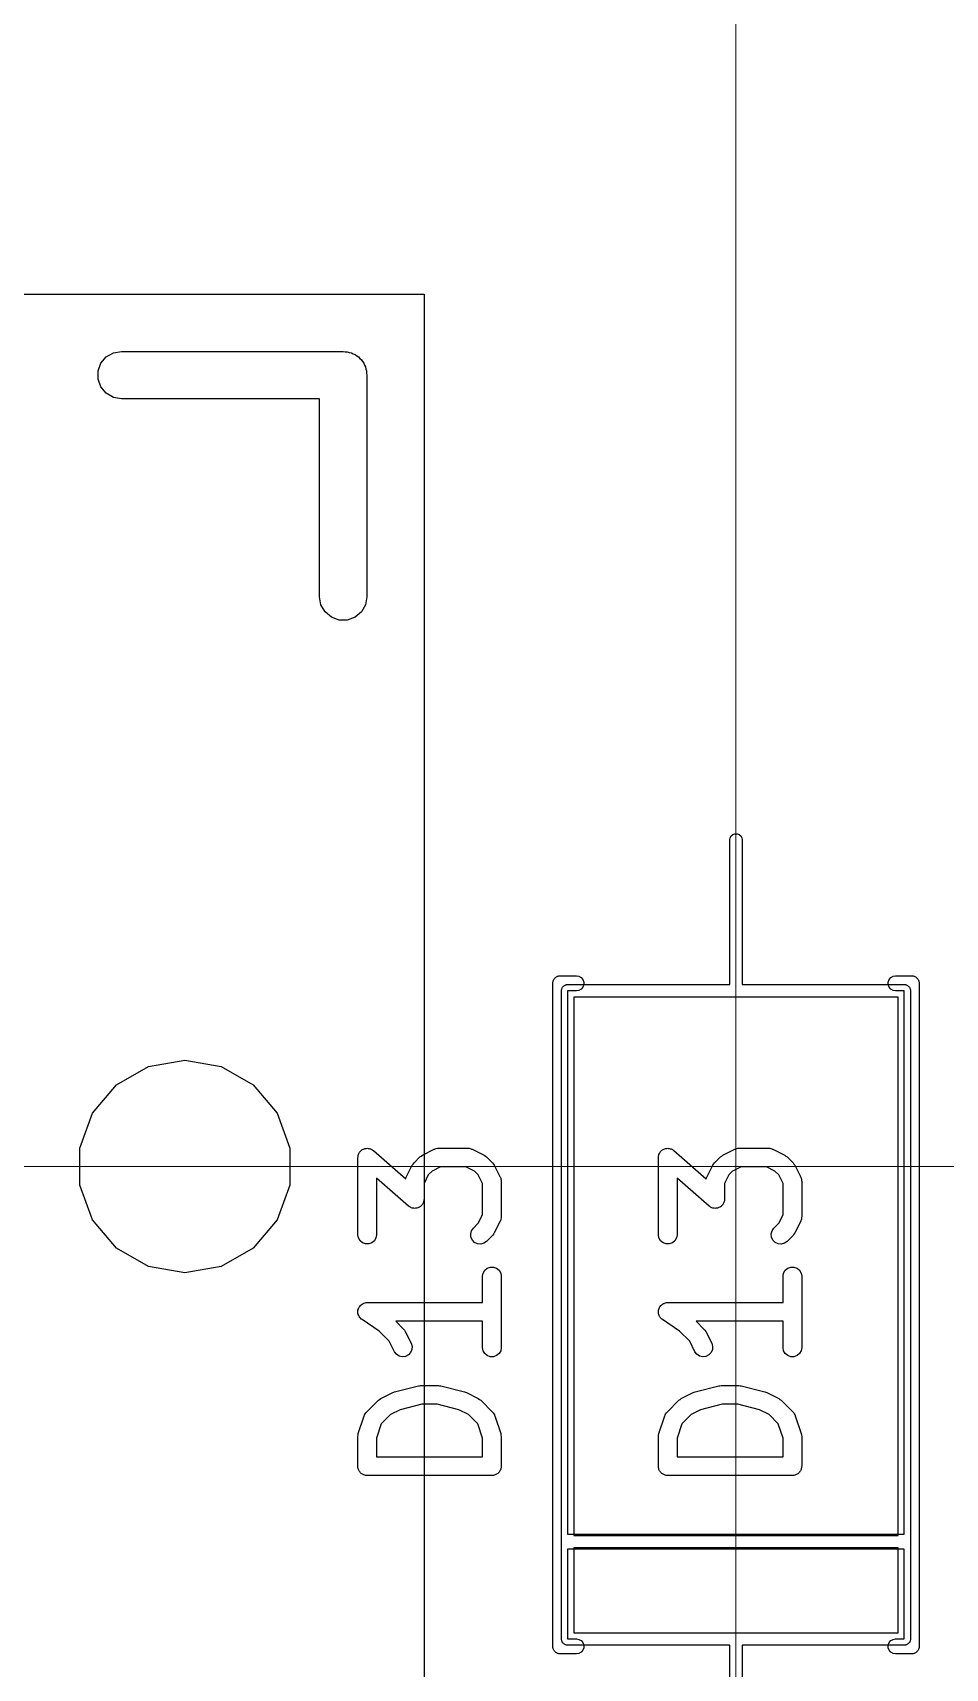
# Model space of a CAD drawing. Header units: millimetres. Extents: x 24 to 200, y 24 to 188.
# Drawn here: x 104.88 to 112.2, y 113.6 to 126.72 of the extents above; entities that cross this region are included whole.
import ezdxf

# ---------------------------------------------------------------- set-up
doc = ezdxf.new("R2010")
doc.units = ezdxf.units.MM
doc.layers.add('3_SwitchPlate', color=6, linetype='Continuous')
doc.layers.add('7_PCBサンプル', color=7, linetype='Continuous')
doc.layers.add('補助線', color=4, linetype='Continuous', lineweight=5, transparency=0.5)

# ---------------------------------------------------------------- blocks, each defined once
blk = doc.blocks.new('hhskb2-F.SilkS')
at = {"layer": '7_PCBサンプル'}
for p, q in [((92.5068, -62.471), (92.572, -62.4595)), ((92.572, -62.4595), (94.35, -62.4595)), ((94.35, -62.4595), (94.3664, -62.4624)), ((94.3664, -62.4624), (94.3831, -62.4624)), ((94.3831, -62.4624), (94.3987, -62.4681)), ((92.3844, -62.6169), (92.407, -62.5547)), ((92.407, -62.5547), (92.4495, -62.5041)), ((92.4495, -62.5041), (92.5068, -62.471)), ((94.3987, -62.4681), (94.4152, -62.471)), ((94.4152, -62.471), (94.4296, -62.4793)), ((94.4296, -62.4793), (94.4453, -62.485)), ((94.4453, -62.485), (94.458, -62.4957)), ((94.458, -62.4957), (94.4725, -62.5041)), ((94.4725, -62.5041), (94.4832, -62.5168)), ((94.4832, -62.5168), (94.4959, -62.5275)), ((94.4959, -62.5275), (94.5043, -62.542)), ((94.5043, -62.542), (94.515, -62.5547)), ((94.515, -62.5547), (94.5207, -62.5704)), ((94.5207, -62.5704), (94.529, -62.5848)), ((94.529, -62.5848), (94.5319, -62.6013)), ((92.3844, -62.6831), (92.3844, -62.6169)), ((92.407, -62.7452), (92.3844, -62.6831)), ((94.5319, -62.6013), (94.5376, -62.6169)), ((94.5376, -62.6169), (94.5376, -62.6336)), ((94.5376, -62.6336), (94.5405, -62.65)), ((94.5405, -62.65), (94.5405, -64.428)), ((92.4495, -62.7959), (92.407, -62.7452)), ((92.5068, -62.829), (92.4495, -62.7959)), ((92.572, -62.8405), (92.5068, -62.829)), ((94.1595, -62.8405), (92.572, -62.8405)), ((94.1595, -64.428), (94.1595, -62.8405)), ((94.171, -64.4932), (94.1595, -64.428)), ((94.5405, -64.428), (94.529, -64.4932)), ((94.2041, -64.5505), (94.171, -64.4932)), ((94.2548, -64.593), (94.2041, -64.5505)), ((94.4959, -64.5505), (94.4453, -64.593)), ((94.529, -64.4932), (94.4959, -64.5505)), ((94.3169, -64.6156), (94.2548, -64.593)), ((94.3831, -64.6156), (94.3169, -64.6156)), ((94.4453, -64.593), (94.3831, -64.6156)), ((96.03, -67.53), (96.0309, -67.5248)), ((96.03, -72.85), (96.03, -67.53)), ((96.0309, -67.5196), (96.0327, -67.5147)), ((96.0309, -67.5248), (96.0309, -67.5196)), ((96.0327, -67.5147), (96.0336, -67.5095)), ((96.0336, -67.5095), (96.0362, -67.5049)), ((96.0362, -67.5049), (96.038, -67.5)), ((96.038, -67.5), (96.0414, -67.496)), ((96.0414, -67.496), (96.044, -67.4914)), ((96.044, -67.4914), (96.0481, -67.4881)), ((96.0481, -67.4881), (96.0514, -67.484)), ((96.0514, -67.484), (96.056, -67.4814)), ((96.056, -67.4814), (96.06, -67.478)), ((96.06, -67.478), (96.0649, -67.4762)), ((96.0649, -67.4762), (96.0695, -67.4736)), ((96.0695, -67.4736), (96.0747, -67.4727)), ((96.0747, -67.4727), (96.0796, -67.4709)), ((96.0796, -67.4709), (96.0848, -67.4709)), ((96.0848, -67.4709), (96.09, -67.47)), ((96.09, -67.47), (96.22, -67.47)), ((96.22, -67.47), (96.2405, -67.4736)), ((96.2405, -67.4736), (96.2586, -67.484)), ((96.2586, -67.576), (96.2405, -67.5864)), ((96.2586, -67.484), (96.272, -67.5)), ((96.272, -67.56), (96.2586, -67.576)), ((96.272, -67.5), (96.2791, -67.5196)), ((96.2791, -67.5404), (96.272, -67.56)), ((96.2791, -67.5196), (96.2791, -67.5404)), ((98.7209, -67.5196), (98.728, -67.5)), ((98.7209, -67.5404), (98.7209, -67.5196)), ((98.728, -67.56), (98.7209, -67.5404)), ((98.728, -67.5), (98.7414, -67.484)), ((98.7414, -67.576), (98.728, -67.56)), ((98.7414, -67.484), (98.7595, -67.4736)), ((98.7595, -67.5864), (98.7414, -67.576)), ((98.7595, -67.4736), (98.78, -67.47)), ((98.78, -67.47), (98.91, -67.47)), ((98.91, -67.47), (98.9152, -67.4709)), ((98.9152, -67.4709), (98.9204, -67.4709)), ((98.9204, -67.4709), (98.9253, -67.4727)), ((98.9253, -67.4727), (98.9305, -67.4736)), ((98.9305, -67.4736), (98.9351, -67.4762)), ((98.9351, -67.4762), (98.94, -67.478)), ((98.94, -67.478), (98.944, -67.4814)), ((98.944, -67.4814), (98.9486, -67.484)), ((98.9486, -67.484), (98.9519, -67.4881)), ((98.9519, -67.4881), (98.956, -67.4914)), ((98.956, -67.4914), (98.9586, -67.496)), ((98.9586, -67.496), (98.962, -67.5)), ((98.962, -67.5), (98.9638, -67.5049)), ((98.9638, -67.5049), (98.9664, -67.5095)), ((98.9664, -67.5095), (98.9673, -67.5147)), ((98.9673, -67.5147), (98.9691, -67.5196)), ((98.9691, -67.5196), (98.9691, -67.5248)), ((98.9691, -67.5248), (98.97, -67.53)), ((98.97, -67.53), (98.97, -72.85)), ((96.22, -67.59), (96.15, -67.59)), ((96.15, -67.59), (96.15, -71.95)), ((96.2405, -67.5864), (96.22, -67.59)), ((98.78, -67.59), (98.7595, -67.5864)), ((98.85, -67.59), (98.78, -67.59)), ((98.85, -71.95), (98.85, -67.59)), ((92.531, -68.3457), (92.7879, -68.1974)), ((92.7879, -68.1974), (93.08, -68.1458)), ((93.08, -68.1458), (93.3721, -68.1974)), ((93.3721, -68.1974), (93.629, -68.3457)), ((92.3403, -68.5729), (92.531, -68.3457)), ((93.629, -68.3457), (93.8197, -68.5729)), ((92.2388, -68.8517), (92.3403, -68.5729)), ((93.8197, -68.5729), (93.9212, -68.8517)), ((92.2388, -69.1483), (92.2388, -68.8517)), ((93.9212, -68.8517), (93.9212, -69.1483)), ((94.4756, -68.8961), (94.4782, -68.8893)), ((94.4782, -68.8893), (94.482, -68.8849)), ((94.482, -68.8849), (94.4849, -68.8799)), ((94.4849, -68.8799), (94.4905, -68.8752)), ((94.4905, -68.8752), (94.4954, -68.8697)), ((94.4954, -68.8697), (94.5004, -68.8669)), ((94.5004, -68.8669), (94.5049, -68.8631)), ((94.5049, -68.8631), (94.5118, -68.8606)), ((94.5118, -68.8606), (94.5182, -68.8571)), ((94.5182, -68.8571), (94.5239, -68.8562)), ((94.5239, -68.8562), (94.5294, -68.8542)), ((94.5294, -68.8542), (94.5367, -68.8542)), ((94.5367, -68.8542), (94.5439, -68.8531)), ((94.5439, -68.8531), (94.5496, -68.8542)), ((94.5496, -68.8542), (94.5554, -68.8542)), ((94.5554, -68.8542), (94.5623, -68.8567)), ((94.5623, -68.8567), (94.5695, -68.8582)), ((94.5695, -68.8582), (94.5744, -68.8612)), ((94.5744, -68.8612), (94.5799, -68.8631)), ((94.5799, -68.8631), (94.5855, -68.8679)), ((94.5855, -68.8679), (94.5918, -68.8717)), ((94.5918, -68.8717), (94.8518, -69.0991)), ((94.985, -68.9086), (95.0803, -68.861)), ((95.0803, -68.861), (95.0844, -68.8598)), ((95.0844, -68.8598), (95.0882, -68.8576)), ((95.0882, -68.8576), (95.0968, -68.8561)), ((95.0968, -68.8561), (95.1052, -68.8536)), ((95.1052, -68.8536), (95.1096, -68.8538)), ((95.1096, -68.8538), (95.1138, -68.8531)), ((95.1138, -68.8531), (95.3519, -68.8531)), ((95.3519, -68.8531), (95.3562, -68.8538)), ((95.3562, -68.8538), (95.3605, -68.8536)), ((95.3605, -68.8536), (95.3689, -68.8561)), ((95.3689, -68.8561), (95.3776, -68.8576)), ((95.3776, -68.8576), (95.3813, -68.8598)), ((95.3813, -68.8598), (95.3854, -68.861)), ((95.3854, -68.861), (95.4807, -68.9086)), ((94.4674, -68.9281), (94.4687, -68.9209)), ((94.4674, -69.5471), (94.4674, -68.9281)), ((94.4687, -68.9209), (94.4688, -68.9135)), ((94.4688, -68.9135), (94.4709, -68.9081)), ((94.4709, -68.9081), (94.4719, -68.9024)), ((94.4719, -68.9024), (94.4756, -68.8961)), ((94.8563, -69.085), (94.9039, -68.9898)), ((94.9039, -68.9898), (94.911, -68.9801)), ((94.911, -68.9801), (94.9179, -68.9703)), ((94.9179, -68.9703), (94.9655, -68.9227)), ((94.9655, -68.9227), (94.9754, -68.9158)), ((94.9754, -68.9158), (94.985, -68.9086)), ((95.1315, -69.0031), (95.063, -69.0374)), ((95.3342, -69.0031), (95.1315, -69.0031)), ((95.4027, -69.0374), (95.3342, -69.0031)), ((95.4807, -68.9086), (95.4903, -68.9158)), ((95.4903, -68.9158), (95.5002, -68.9227)), ((95.5002, -68.9227), (95.5478, -68.9703)), ((95.5478, -68.9703), (95.5547, -68.9801)), ((95.5547, -68.9801), (95.5618, -68.9898)), ((95.5618, -68.9898), (95.6095, -69.085)), ((92.3403, -69.4271), (92.2388, -69.1483)), ((93.9212, -69.1483), (93.8197, -69.4271)), ((94.8739, -69.3179), (94.6174, -69.0934)), ((94.6174, -69.0934), (94.6174, -69.5471)), ((94.8518, -69.0991), (94.8529, -69.0929)), ((94.8529, -69.0929), (94.855, -69.0892)), ((94.855, -69.0892), (94.8563, -69.085)), ((95.0326, -69.0678), (94.9983, -69.1363)), ((94.9983, -69.1363), (94.9983, -69.2614)), ((95.063, -69.0374), (95.0326, -69.0678)), ((95.4331, -69.0678), (95.4027, -69.0374)), ((95.4674, -69.1363), (95.4331, -69.0678)), ((95.4674, -69.3866), (95.4674, -69.1363)), ((95.6095, -69.085), (95.6107, -69.0892)), ((95.6107, -69.0892), (95.6129, -69.0929)), ((95.6129, -69.0929), (95.6144, -69.1016)), ((95.6144, -69.1016), (95.6169, -69.11)), ((95.6169, -69.11), (95.6166, -69.1143)), ((95.6166, -69.1143), (95.6174, -69.1186)), ((95.6174, -69.1186), (95.6174, -69.4043)), ((94.9938, -69.2871), (94.9901, -69.2934)), ((94.9948, -69.2814), (94.9938, -69.2871)), ((94.9969, -69.276), (94.9948, -69.2814)), ((94.9971, -69.2686), (94.9969, -69.276)), ((94.9983, -69.2614), (94.9971, -69.2686)), ((94.8802, -69.3217), (94.8739, -69.3179)), ((94.8858, -69.3264), (94.8802, -69.3217)), ((94.8913, -69.3284), (94.8858, -69.3264)), ((94.8962, -69.3314), (94.8913, -69.3284)), ((94.9034, -69.3328), (94.8962, -69.3314)), ((94.9103, -69.3353), (94.9034, -69.3328)), ((94.9161, -69.3353), (94.9103, -69.3353)), ((94.9218, -69.3364), (94.9161, -69.3353)), ((94.929, -69.3353), (94.9218, -69.3364)), ((94.9364, -69.3353), (94.929, -69.3353)), ((94.9418, -69.3333), (94.9364, -69.3353)), ((94.9475, -69.3324), (94.9418, -69.3333)), ((94.9539, -69.3289), (94.9475, -69.3324)), ((94.9608, -69.3264), (94.9539, -69.3289)), ((94.9653, -69.3227), (94.9608, -69.3264)), ((94.9703, -69.3199), (94.9653, -69.3227)), ((94.9752, -69.3143), (94.9703, -69.3199)), ((94.9808, -69.3096), (94.9752, -69.3143)), ((94.9837, -69.3046), (94.9808, -69.3096)), ((94.9875, -69.3003), (94.9837, -69.3046)), ((94.9901, -69.2934), (94.9875, -69.3003)), ((95.4331, -69.4551), (95.4674, -69.3866)), ((95.6169, -69.4129), (95.6144, -69.4213)), ((95.6174, -69.4043), (95.6166, -69.4085)), ((95.6166, -69.4085), (95.6169, -69.4129)), ((92.531, -69.6543), (92.3403, -69.4271)), ((93.8197, -69.4271), (93.629, -69.6543)), ((94.4719, -69.5728), (94.4674, -69.5471)), ((94.6174, -69.5471), (94.6129, -69.5728)), ((95.3724, -69.5406), (95.3792, -69.5154)), ((95.3747, -69.5666), (95.3724, -69.5406)), ((95.3792, -69.5154), (95.3941, -69.4941)), ((95.3941, -69.4941), (95.4331, -69.4551)), ((95.5547, -69.5427), (95.5478, -69.5526)), ((95.5618, -69.5331), (95.5547, -69.5427)), ((95.6095, -69.4378), (95.5618, -69.5331)), ((95.6107, -69.4337), (95.6095, -69.4378)), ((95.6129, -69.4299), (95.6107, -69.4337)), ((95.6144, -69.4213), (95.6129, -69.4299)), ((92.7879, -69.8026), (92.531, -69.6543)), ((93.629, -69.6543), (93.3721, -69.8026)), ((94.4849, -69.5954), (94.4719, -69.5728)), ((94.5049, -69.6121), (94.4849, -69.5954)), ((94.5294, -69.621), (94.5049, -69.6121)), ((94.5554, -69.621), (94.5294, -69.621)), ((94.5799, -69.6121), (94.5554, -69.621)), ((94.5998, -69.5954), (94.5799, -69.6121)), ((94.6129, -69.5728), (94.5998, -69.5954)), ((95.3857, -69.5902), (95.3747, -69.5666)), ((95.4041, -69.6086), (95.3857, -69.5902)), ((95.4277, -69.6196), (95.4041, -69.6086)), ((95.4537, -69.6219), (95.4277, -69.6196)), ((95.4788, -69.6151), (95.4537, -69.6219)), ((95.5002, -69.6002), (95.4788, -69.6151)), ((95.5478, -69.5526), (95.5002, -69.6002)), ((93.08, -69.8541), (92.7879, -69.8026)), ((93.3721, -69.8026), (93.08, -69.8541)), ((95.5049, -69.8155), (95.5294, -69.8066)), ((95.5294, -69.8066), (95.5554, -69.8066)), ((95.5554, -69.8066), (95.5799, -69.8155)), ((95.4674, -69.8805), (95.4719, -69.8548)), ((95.4674, -70.0912), (95.4674, -69.8805)), ((95.4719, -69.8548), (95.4849, -69.8323)), ((95.4849, -69.8323), (95.5049, -69.8155)), ((95.5799, -69.8155), (95.5998, -69.8323)), ((95.5998, -69.8323), (95.6129, -69.8548)), ((95.6129, -69.8548), (95.6174, -69.8805)), ((95.6174, -69.8805), (95.6174, -70.4519)), ((94.4675, -70.1614), (94.4685, -70.1573)), ((94.4685, -70.1703), (94.4675, -70.1614)), ((94.4685, -70.1532), (94.4716, -70.1448)), ((94.4685, -70.1573), (94.4685, -70.1532)), ((94.4685, -70.1792), (94.4685, -70.1703)), ((94.4699, -70.1831), (94.4685, -70.1792)), ((94.4704, -70.1873), (94.4699, -70.1831)), ((94.4744, -70.1953), (94.4704, -70.1873)), ((94.4716, -70.1448), (94.4737, -70.1361)), ((94.4737, -70.1361), (94.476, -70.1326)), ((94.4774, -70.2037), (94.4744, -70.1953)), ((94.476, -70.1326), (94.4774, -70.1287)), ((94.4774, -70.1287), (94.4832, -70.1218)), ((94.4801, -70.2069), (94.4774, -70.2037)), ((94.4832, -70.1218), (94.4881, -70.1144)), ((94.4881, -70.1144), (94.4915, -70.1119)), ((94.4915, -70.1119), (94.4942, -70.1087)), ((94.4942, -70.1087), (94.5019, -70.1043)), ((94.5019, -70.1043), (94.5091, -70.099)), ((94.5091, -70.099), (94.5131, -70.0978)), ((94.5131, -70.0978), (94.5167, -70.0957)), ((94.5167, -70.0957), (94.5255, -70.0942)), ((94.5255, -70.0942), (94.5341, -70.0916)), ((94.5341, -70.0916), (94.5383, -70.0919)), ((94.5383, -70.0919), (94.5424, -70.0912)), ((94.5424, -70.0912), (95.4674, -70.0912)), ((94.4819, -70.2106), (94.4801, -70.2069)), ((94.4884, -70.2168), (94.4819, -70.2106)), ((94.4942, -70.2236), (94.4884, -70.2168)), ((94.4978, -70.2257), (94.4942, -70.2236)), ((94.5008, -70.2286), (94.4978, -70.2257)), ((94.6375, -70.3197), (94.5008, -70.2286)), ((94.7188, -70.4011), (94.6375, -70.3197)), ((95.4674, -70.2412), (94.7711, -70.2412)), ((94.7711, -70.2412), (94.8335, -70.3036)), ((94.8335, -70.3036), (94.8404, -70.3135)), ((94.8404, -70.3135), (94.8476, -70.3231)), ((94.8476, -70.3231), (94.8952, -70.4184)), ((95.4674, -70.4519), (95.4674, -70.2412)), ((94.761, -70.4854), (94.7188, -70.4011)), ((94.8952, -70.4184), (94.9026, -70.4433)), ((94.9026, -70.4433), (94.901, -70.4693)), ((95.4719, -70.4776), (95.4674, -70.4519)), ((95.6174, -70.4519), (95.6129, -70.4776)), ((94.7765, -70.5064), (94.761, -70.4854)), ((94.7983, -70.5207), (94.7765, -70.5064)), ((94.8236, -70.5268), (94.7983, -70.5207)), ((94.8495, -70.5238), (94.8236, -70.5268)), ((94.8728, -70.5121), (94.8495, -70.5238)), ((94.8907, -70.4932), (94.8728, -70.5121)), ((94.901, -70.4693), (94.8907, -70.4932)), ((95.4849, -70.5001), (95.4719, -70.4776)), ((95.5049, -70.5169), (95.4849, -70.5001)), ((95.5294, -70.5258), (95.5049, -70.5169)), ((95.5554, -70.5258), (95.5294, -70.5258)), ((95.5799, -70.5169), (95.5554, -70.5258)), ((95.5998, -70.5001), (95.5799, -70.5169)), ((95.6129, -70.4776), (95.5998, -70.5001)), ((94.642, -70.8682), (94.6517, -70.861)), ((94.6517, -70.861), (94.7469, -70.8134)), ((94.7469, -70.8134), (94.7548, -70.8111)), ((94.7548, -70.8111), (94.7623, -70.8077)), ((94.7623, -70.8077), (94.9528, -70.7601)), ((94.9528, -70.7601), (94.9619, -70.7595)), ((94.9619, -70.7595), (94.971, -70.7579)), ((94.971, -70.7579), (95.1138, -70.7579)), ((95.1138, -70.7579), (95.1228, -70.7595)), ((95.1228, -70.7595), (95.132, -70.7601)), ((95.132, -70.7601), (95.3225, -70.8077)), ((95.3225, -70.8077), (95.33, -70.8111)), ((95.33, -70.8111), (95.3378, -70.8134)), ((95.3378, -70.8134), (95.4331, -70.861)), ((95.4331, -70.861), (95.4427, -70.8682)), ((94.5209, -70.9958), (94.522, -70.9916)), ((94.522, -70.9916), (94.5271, -70.9844)), ((94.5271, -70.9844), (94.5313, -70.9767)), ((94.5313, -70.9767), (94.5345, -70.9738)), ((94.5345, -70.9738), (94.537, -70.9703)), ((94.537, -70.9703), (94.6322, -70.8751)), ((94.6322, -70.8751), (94.642, -70.8682)), ((94.7297, -70.9897), (94.6556, -71.0638)), ((94.8067, -70.9512), (94.7297, -70.9897)), ((94.9802, -70.9079), (94.8067, -70.9512)), ((95.1046, -70.9079), (94.9802, -70.9079)), ((95.2781, -70.9512), (95.1046, -70.9079)), ((95.3551, -70.9897), (95.2781, -70.9512)), ((95.4292, -71.0638), (95.3551, -70.9897)), ((95.4427, -70.8682), (95.4526, -70.8751)), ((95.4526, -70.8751), (95.5478, -70.9703)), ((95.5478, -70.9703), (95.5503, -70.9738)), ((95.5503, -70.9738), (95.5535, -70.9767)), ((95.5535, -70.9767), (95.5577, -70.9844)), ((95.5577, -70.9844), (95.5627, -70.9916)), ((95.5627, -70.9916), (95.5639, -70.9958)), ((94.4712, -71.1425), (94.5188, -70.9996)), ((94.5188, -70.9996), (94.5209, -70.9958)), ((94.6556, -71.0638), (94.6174, -71.1784)), ((95.4674, -71.1784), (95.4292, -71.0638)), ((95.5639, -70.9958), (95.5659, -70.9996)), ((95.5659, -70.9996), (95.6135, -71.1425)), ((94.4674, -71.1662), (94.4695, -71.1543)), ((94.4674, -71.4043), (94.4674, -71.1662)), ((94.4695, -71.1543), (94.4712, -71.1425)), ((94.6174, -71.1784), (94.6174, -71.3293)), ((95.4674, -71.3293), (95.4674, -71.1784)), ((95.6135, -71.1425), (95.6153, -71.1543)), ((95.6153, -71.1543), (95.6174, -71.1662)), ((95.6174, -71.1662), (95.6174, -71.4043)), ((94.6174, -71.3293), (95.4674, -71.3293)), ((94.4685, -71.4107), (94.4674, -71.4043)), ((94.4685, -71.4173), (94.4685, -71.4107)), ((94.4708, -71.4235), (94.4685, -71.4173)), ((94.4719, -71.4299), (94.4708, -71.4235)), ((94.4752, -71.4356), (94.4719, -71.4299)), ((94.4774, -71.4418), (94.4752, -71.4356)), ((94.4816, -71.4468), (94.4774, -71.4418)), ((94.4849, -71.4525), (94.4816, -71.4468)), ((94.49, -71.4567), (94.4849, -71.4525)), ((94.4942, -71.4617), (94.49, -71.4567)), ((94.4999, -71.465), (94.4942, -71.4617)), ((94.5049, -71.4692), (94.4999, -71.465)), ((94.511, -71.4715), (94.5049, -71.4692)), ((94.5167, -71.4748), (94.511, -71.4715)), ((94.5232, -71.4759), (94.5167, -71.4748)), ((94.5294, -71.4781), (94.5232, -71.4759)), ((94.5359, -71.4781), (94.5294, -71.4781)), ((94.5424, -71.4793), (94.5359, -71.4781)), ((95.5424, -71.4793), (94.5424, -71.4793)), ((95.5488, -71.4781), (95.5424, -71.4793)), ((95.5554, -71.4781), (95.5488, -71.4781)), ((95.5616, -71.4759), (95.5554, -71.4781)), ((95.568, -71.4748), (95.5616, -71.4759)), ((95.5737, -71.4715), (95.568, -71.4748)), ((95.5799, -71.4692), (95.5737, -71.4715)), ((95.5849, -71.465), (95.5799, -71.4692)), ((95.5906, -71.4617), (95.5849, -71.465)), ((95.5948, -71.4567), (95.5906, -71.4617)), ((95.5998, -71.4525), (95.5948, -71.4567)), ((95.6031, -71.4468), (95.5998, -71.4525)), ((95.6073, -71.4418), (95.6031, -71.4468)), ((95.6096, -71.4356), (95.6073, -71.4418)), ((95.6129, -71.4299), (95.6096, -71.4356)), ((95.614, -71.4235), (95.6129, -71.4299)), ((95.6162, -71.4173), (95.614, -71.4235)), ((95.6174, -71.4043), (95.6162, -71.4107)), ((95.6162, -71.4107), (95.6162, -71.4173)), ((96.15, -71.95), (98.85, -71.95)), ((98.85, -72.07), (96.15, -72.07)), ((96.15, -72.07), (96.15, -72.79)), ((98.85, -72.79), (98.85, -72.07)), ((96.15, -72.79), (96.22, -72.79)), ((96.22, -72.79), (96.2405, -72.7936)), ((96.2405, -72.7936), (96.2586, -72.804)), ((96.2586, -72.804), (96.272, -72.82)), ((96.272, -72.82), (96.2791, -72.8396)), ((98.7209, -72.8396), (98.728, -72.82)), ((98.728, -72.82), (98.7414, -72.804)), ((98.7414, -72.804), (98.7595, -72.7936)), ((98.7595, -72.7936), (98.78, -72.79)), ((98.78, -72.79), (98.85, -72.79)), ((96.0309, -72.8552), (96.03, -72.85)), ((96.0309, -72.8604), (96.0309, -72.8552)), ((96.0327, -72.8653), (96.0309, -72.8604)), ((96.0336, -72.8705), (96.0327, -72.8653)), ((96.0362, -72.8751), (96.0336, -72.8705)), ((96.038, -72.88), (96.0362, -72.8751)), ((96.0414, -72.884), (96.038, -72.88)), ((96.044, -72.8886), (96.0414, -72.884)), ((96.0481, -72.8919), (96.044, -72.8886)), ((96.0514, -72.896), (96.0481, -72.8919)), ((96.056, -72.8986), (96.0514, -72.896)), ((96.06, -72.902), (96.056, -72.8986)), ((96.0649, -72.9038), (96.06, -72.902)), ((96.0695, -72.9064), (96.0649, -72.9038)), ((96.0747, -72.9073), (96.0695, -72.9064)), ((96.0796, -72.9091), (96.0747, -72.9073)), ((96.0848, -72.9091), (96.0796, -72.9091)), ((96.09, -72.91), (96.0848, -72.9091)), ((96.22, -72.91), (96.09, -72.91)), ((96.2405, -72.9064), (96.22, -72.91)), ((96.2586, -72.896), (96.2405, -72.9064)), ((96.272, -72.88), (96.2586, -72.896)), ((96.2791, -72.8604), (96.272, -72.88)), ((96.2791, -72.8396), (96.2791, -72.8604)), ((98.7209, -72.8604), (98.7209, -72.8396)), ((98.728, -72.88), (98.7209, -72.8604)), ((98.7414, -72.896), (98.728, -72.88)), ((98.7595, -72.9064), (98.7414, -72.896)), ((98.78, -72.91), (98.7595, -72.9064)), ((98.91, -72.91), (98.78, -72.91)), ((98.9152, -72.9091), (98.91, -72.91)), ((98.9204, -72.9091), (98.9152, -72.9091)), ((98.9253, -72.9073), (98.9204, -72.9091)), ((98.9305, -72.9064), (98.9253, -72.9073)), ((98.9351, -72.9038), (98.9305, -72.9064)), ((98.94, -72.902), (98.9351, -72.9038)), ((98.944, -72.8986), (98.94, -72.902)), ((98.9486, -72.896), (98.944, -72.8986)), ((98.9519, -72.8919), (98.9486, -72.896)), ((98.956, -72.8886), (98.9519, -72.8919)), ((98.9586, -72.884), (98.956, -72.8886)), ((98.962, -72.88), (98.9586, -72.884)), ((98.9638, -72.8751), (98.962, -72.88)), ((98.9664, -72.8705), (98.9638, -72.8751)), ((98.9673, -72.8653), (98.9664, -72.8705)), ((98.9691, -72.8604), (98.9673, -72.8653)), ((98.97, -72.85), (98.9691, -72.8552)), ((98.9691, -72.8552), (98.9691, -72.8604))]:
    blk.add_line(p, q, dxfattribs=at)
blk = doc.blocks.new('hhskb2-F.Fab')
at = {"layer": '7_PCBサンプル'}
for p, q in [((97.45, -66.38), (97.453, -66.3629)), ((97.45, -67.54), (97.45, -66.38)), ((97.453, -66.3629), (97.4617, -66.3479)), ((97.4617, -66.3479), (97.475, -66.3367)), ((97.475, -66.3367), (97.4913, -66.3308)), ((97.4913, -66.3308), (97.5087, -66.3308)), ((97.5087, -66.3308), (97.525, -66.3367)), ((97.525, -66.3367), (97.5383, -66.3479)), ((97.5383, -66.3479), (97.547, -66.3629)), ((97.547, -66.3629), (97.55, -66.38)), ((97.55, -66.38), (97.55, -67.54)), ((96.1008, -67.5813), (96.1023, -67.5772)), ((96.1008, -67.5857), (96.1008, -67.5813)), ((96.1023, -67.5772), (96.103, -67.5729)), ((96.103, -67.5729), (96.1052, -67.5691)), ((96.1052, -67.5691), (96.1067, -67.565)), ((96.1067, -67.565), (96.1095, -67.5616)), ((96.1095, -67.5616), (96.1117, -67.5579)), ((96.1117, -67.5579), (96.115, -67.555)), ((96.115, -67.555), (96.1179, -67.5517)), ((96.1179, -67.5517), (96.1216, -67.5495)), ((96.1216, -67.5495), (96.125, -67.5467)), ((96.125, -67.5467), (96.1291, -67.5452)), ((96.1291, -67.5452), (96.1329, -67.543)), ((96.1329, -67.543), (96.1372, -67.5423)), ((96.1372, -67.5423), (96.1413, -67.5408)), ((96.1413, -67.5408), (96.1457, -67.5408)), ((96.1457, -67.5408), (96.15, -67.54)), ((96.15, -67.54), (97.45, -67.54)), ((97.55, -67.54), (98.85, -67.54)), ((98.85, -67.54), (98.8543, -67.5408)), ((98.8543, -67.5408), (98.8587, -67.5408)), ((98.8587, -67.5408), (98.8628, -67.5423)), ((98.8628, -67.5423), (98.8671, -67.543)), ((98.8671, -67.543), (98.8709, -67.5452)), ((98.8709, -67.5452), (98.875, -67.5467)), ((98.875, -67.5467), (98.8784, -67.5495)), ((98.8784, -67.5495), (98.8821, -67.5517)), ((98.8821, -67.5517), (98.885, -67.555)), ((98.885, -67.555), (98.8883, -67.5579)), ((98.8883, -67.5579), (98.8905, -67.5616)), ((98.8905, -67.5616), (98.8933, -67.565)), ((98.8933, -67.565), (98.8948, -67.5691)), ((98.8948, -67.5691), (98.897, -67.5729)), ((98.897, -67.5729), (98.8977, -67.5772)), ((98.8977, -67.5772), (98.8992, -67.5813)), ((98.8992, -67.5813), (98.8992, -67.5857)), ((96.1, -67.59), (96.1008, -67.5857)), ((96.1, -72.79), (96.1, -67.59)), ((96.2, -67.64), (96.2, -71.96)), ((98.8, -67.64), (96.2, -67.64)), ((98.8, -71.96), (98.8, -67.64)), ((98.8992, -67.5857), (98.9, -67.59)), ((98.9, -67.59), (98.9, -72.79)), ((96.8856, -68.8961), (96.8882, -68.8893)), ((96.8882, -68.8893), (96.892, -68.8849)), ((96.892, -68.8849), (96.8949, -68.8799)), ((96.8949, -68.8799), (96.9005, -68.8752)), ((96.9005, -68.8752), (96.9054, -68.8697)), ((96.9054, -68.8697), (96.9104, -68.8669)), ((96.9104, -68.8669), (96.9149, -68.8631)), ((96.9149, -68.8631), (96.9218, -68.8606)), ((96.9218, -68.8606), (96.9282, -68.8571)), ((96.9282, -68.8571), (96.9339, -68.8562)), ((96.9339, -68.8562), (96.9394, -68.8542)), ((96.9394, -68.8542), (96.9467, -68.8542)), ((96.9467, -68.8542), (96.9539, -68.8531)), ((96.9539, -68.8531), (96.9596, -68.8542)), ((96.9596, -68.8542), (96.9654, -68.8542)), ((96.9654, -68.8542), (96.9723, -68.8567)), ((96.9723, -68.8567), (96.9795, -68.8582)), ((96.9795, -68.8582), (96.9844, -68.8612)), ((96.9844, -68.8612), (96.9899, -68.8631)), ((96.9899, -68.8631), (96.9955, -68.8679)), ((96.9955, -68.8679), (97.0018, -68.8717)), ((97.0018, -68.8717), (97.2618, -69.0991)), ((97.395, -68.9086), (97.4903, -68.861)), ((97.4903, -68.861), (97.4944, -68.8598)), ((97.4944, -68.8598), (97.4982, -68.8576)), ((97.4982, -68.8576), (97.5068, -68.8561)), ((97.5068, -68.8561), (97.5152, -68.8536)), ((97.5152, -68.8536), (97.5196, -68.8538)), ((97.5196, -68.8538), (97.5238, -68.8531)), ((97.5238, -68.8531), (97.7619, -68.8531)), ((97.7619, -68.8531), (97.7662, -68.8538)), ((97.7662, -68.8538), (97.7705, -68.8536)), ((97.7705, -68.8536), (97.7789, -68.8561)), ((97.7789, -68.8561), (97.7876, -68.8576)), ((97.7876, -68.8576), (97.7913, -68.8598)), ((97.7913, -68.8598), (97.7954, -68.861)), ((97.7954, -68.861), (97.8907, -68.9086)), ((96.8774, -68.9281), (96.8787, -68.9209)), ((96.8774, -69.5471), (96.8774, -68.9281)), ((96.8787, -68.9209), (96.8788, -68.9135)), ((96.8788, -68.9135), (96.8809, -68.9081)), ((96.8809, -68.9081), (96.8819, -68.9024)), ((96.8819, -68.9024), (96.8856, -68.8961)), ((97.2663, -69.085), (97.3139, -68.9898)), ((97.3139, -68.9898), (97.321, -68.9801)), ((97.321, -68.9801), (97.3279, -68.9703)), ((97.3279, -68.9703), (97.3755, -68.9227)), ((97.3755, -68.9227), (97.3854, -68.9158)), ((97.3854, -68.9158), (97.395, -68.9086)), ((97.5415, -69.0031), (97.473, -69.0374)), ((97.7442, -69.0031), (97.5415, -69.0031)), ((97.8127, -69.0374), (97.7442, -69.0031)), ((97.8907, -68.9086), (97.9003, -68.9158)), ((97.9003, -68.9158), (97.9102, -68.9227)), ((97.9102, -68.9227), (97.9578, -68.9703)), ((97.9578, -68.9703), (97.9647, -68.9801)), ((97.9647, -68.9801), (97.9718, -68.9898)), ((97.9718, -68.9898), (98.0195, -69.085)), ((97.2839, -69.3179), (97.0274, -69.0934)), ((97.0274, -69.0934), (97.0274, -69.5471)), ((97.2618, -69.0991), (97.2629, -69.0929)), ((97.2629, -69.0929), (97.265, -69.0892)), ((97.265, -69.0892), (97.2663, -69.085)), ((97.4426, -69.0678), (97.4083, -69.1363)), ((97.4083, -69.1363), (97.4083, -69.2614)), ((97.473, -69.0374), (97.4426, -69.0678)), ((97.8431, -69.0678), (97.8127, -69.0374)), ((97.8774, -69.1363), (97.8431, -69.0678)), ((97.8774, -69.3866), (97.8774, -69.1363)), ((98.0195, -69.085), (98.0207, -69.0892)), ((98.0207, -69.0892), (98.0229, -69.0929)), ((98.0229, -69.0929), (98.0244, -69.1016)), ((98.0244, -69.1016), (98.0269, -69.11)), ((98.0269, -69.11), (98.0266, -69.1143)), ((98.0266, -69.1143), (98.0274, -69.1186)), ((98.0274, -69.1186), (98.0274, -69.4043)), ((97.4038, -69.2871), (97.4001, -69.2934)), ((97.4048, -69.2814), (97.4038, -69.2871)), ((97.4069, -69.276), (97.4048, -69.2814)), ((97.4071, -69.2686), (97.4069, -69.276)), ((97.4083, -69.2614), (97.4071, -69.2686)), ((97.2902, -69.3217), (97.2839, -69.3179)), ((97.2958, -69.3264), (97.2902, -69.3217)), ((97.3013, -69.3284), (97.2958, -69.3264)), ((97.3062, -69.3314), (97.3013, -69.3284)), ((97.3134, -69.3328), (97.3062, -69.3314)), ((97.3203, -69.3353), (97.3134, -69.3328)), ((97.3261, -69.3353), (97.3203, -69.3353)), ((97.3318, -69.3364), (97.3261, -69.3353)), ((97.339, -69.3353), (97.3318, -69.3364)), ((97.3464, -69.3353), (97.339, -69.3353)), ((97.3518, -69.3333), (97.3464, -69.3353)), ((97.3575, -69.3324), (97.3518, -69.3333)), ((97.3639, -69.3289), (97.3575, -69.3324)), ((97.3708, -69.3264), (97.3639, -69.3289)), ((97.3753, -69.3227), (97.3708, -69.3264)), ((97.3803, -69.3199), (97.3753, -69.3227)), ((97.3852, -69.3143), (97.3803, -69.3199)), ((97.3908, -69.3096), (97.3852, -69.3143)), ((97.3937, -69.3046), (97.3908, -69.3096)), ((97.3975, -69.3003), (97.3937, -69.3046)), ((97.4001, -69.2934), (97.3975, -69.3003)), ((97.8431, -69.4551), (97.8774, -69.3866)), ((98.0269, -69.4129), (98.0244, -69.4213)), ((98.0274, -69.4043), (98.0266, -69.4085)), ((98.0266, -69.4085), (98.0269, -69.4129)), ((96.8819, -69.5728), (96.8774, -69.5471)), ((97.0274, -69.5471), (97.0229, -69.5728)), ((97.7824, -69.5406), (97.7892, -69.5154)), ((97.7847, -69.5666), (97.7824, -69.5406)), ((97.7892, -69.5154), (97.8041, -69.4941)), ((97.8041, -69.4941), (97.8431, -69.4551)), ((97.9647, -69.5427), (97.9578, -69.5526)), ((97.9718, -69.5331), (97.9647, -69.5427)), ((98.0195, -69.4378), (97.9718, -69.5331)), ((98.0207, -69.4337), (98.0195, -69.4378)), ((98.0229, -69.4299), (98.0207, -69.4337)), ((98.0244, -69.4213), (98.0229, -69.4299)), ((96.8949, -69.5954), (96.8819, -69.5728)), ((96.9149, -69.6121), (96.8949, -69.5954)), ((96.9394, -69.621), (96.9149, -69.6121)), ((96.9654, -69.621), (96.9394, -69.621)), ((96.9899, -69.6121), (96.9654, -69.621)), ((97.0098, -69.5954), (96.9899, -69.6121)), ((97.0229, -69.5728), (97.0098, -69.5954)), ((97.7957, -69.5902), (97.7847, -69.5666)), ((97.8141, -69.6086), (97.7957, -69.5902)), ((97.8377, -69.6196), (97.8141, -69.6086)), ((97.8637, -69.6219), (97.8377, -69.6196)), ((97.8888, -69.6151), (97.8637, -69.6219)), ((97.9102, -69.6002), (97.8888, -69.6151)), ((97.9578, -69.5526), (97.9102, -69.6002)), ((97.9149, -69.8155), (97.9394, -69.8066)), ((97.9394, -69.8066), (97.9654, -69.8066)), ((97.9654, -69.8066), (97.9899, -69.8155)), ((97.8774, -69.8805), (97.8819, -69.8548)), ((97.8774, -70.0912), (97.8774, -69.8805)), ((97.8819, -69.8548), (97.8949, -69.8323)), ((97.8949, -69.8323), (97.9149, -69.8155)), ((97.9899, -69.8155), (98.0098, -69.8323)), ((98.0098, -69.8323), (98.0229, -69.8548)), ((98.0229, -69.8548), (98.0274, -69.8805)), ((98.0274, -69.8805), (98.0274, -70.4519)), ((96.8775, -70.1614), (96.8785, -70.1573)), ((96.8785, -70.1703), (96.8775, -70.1614)), ((96.8785, -70.1532), (96.8816, -70.1448)), ((96.8785, -70.1573), (96.8785, -70.1532)), ((96.8785, -70.1792), (96.8785, -70.1703)), ((96.8799, -70.1831), (96.8785, -70.1792)), ((96.8804, -70.1873), (96.8799, -70.1831)), ((96.8844, -70.1953), (96.8804, -70.1873)), ((96.8816, -70.1448), (96.8837, -70.1361)), ((96.8837, -70.1361), (96.886, -70.1326)), ((96.8874, -70.2037), (96.8844, -70.1953)), ((96.886, -70.1326), (96.8874, -70.1287)), ((96.8874, -70.1287), (96.8932, -70.1218)), ((96.8901, -70.2069), (96.8874, -70.2037)), ((96.8932, -70.1218), (96.8981, -70.1144)), ((96.8981, -70.1144), (96.9015, -70.1119)), ((96.9015, -70.1119), (96.9042, -70.1087)), ((96.9042, -70.1087), (96.9119, -70.1043)), ((96.9119, -70.1043), (96.9191, -70.099)), ((96.9191, -70.099), (96.9231, -70.0978)), ((96.9231, -70.0978), (96.9267, -70.0957)), ((96.9267, -70.0957), (96.9355, -70.0942)), ((96.9355, -70.0942), (96.9441, -70.0916)), ((96.9441, -70.0916), (96.9483, -70.0919)), ((96.9483, -70.0919), (96.9524, -70.0912)), ((96.9524, -70.0912), (97.8774, -70.0912)), ((96.8919, -70.2106), (96.8901, -70.2069)), ((96.8984, -70.2168), (96.8919, -70.2106)), ((96.9042, -70.2236), (96.8984, -70.2168)), ((96.9078, -70.2257), (96.9042, -70.2236)), ((96.9108, -70.2286), (96.9078, -70.2257)), ((97.0475, -70.3197), (96.9108, -70.2286)), ((97.1288, -70.4011), (97.0475, -70.3197)), ((97.8774, -70.2412), (97.1811, -70.2412)), ((97.1811, -70.2412), (97.2435, -70.3036)), ((97.2435, -70.3036), (97.2504, -70.3135)), ((97.2504, -70.3135), (97.2576, -70.3231)), ((97.2576, -70.3231), (97.3052, -70.4184)), ((97.8774, -70.4519), (97.8774, -70.2412)), ((97.171, -70.4854), (97.1288, -70.4011)), ((97.3052, -70.4184), (97.3126, -70.4433)), ((97.3126, -70.4433), (97.311, -70.4693)), ((97.8819, -70.4776), (97.8774, -70.4519)), ((98.0274, -70.4519), (98.0229, -70.4776)), ((97.1865, -70.5064), (97.171, -70.4854)), ((97.2083, -70.5207), (97.1865, -70.5064)), ((97.2336, -70.5268), (97.2083, -70.5207)), ((97.2595, -70.5238), (97.2336, -70.5268)), ((97.2828, -70.5121), (97.2595, -70.5238)), ((97.3007, -70.4932), (97.2828, -70.5121)), ((97.311, -70.4693), (97.3007, -70.4932)), ((97.8949, -70.5001), (97.8819, -70.4776)), ((97.9149, -70.5169), (97.8949, -70.5001)), ((97.9394, -70.5258), (97.9149, -70.5169)), ((97.9654, -70.5258), (97.9394, -70.5258)), ((97.9899, -70.5169), (97.9654, -70.5258)), ((98.0098, -70.5001), (97.9899, -70.5169)), ((98.0229, -70.4776), (98.0098, -70.5001)), ((97.052, -70.8682), (97.0617, -70.861)), ((97.0617, -70.861), (97.1569, -70.8134)), ((97.1569, -70.8134), (97.1648, -70.8111)), ((97.1648, -70.8111), (97.1723, -70.8077)), ((97.1723, -70.8077), (97.3628, -70.7601)), ((97.3628, -70.7601), (97.3719, -70.7595)), ((97.3719, -70.7595), (97.381, -70.7579)), ((97.381, -70.7579), (97.5238, -70.7579)), ((97.5238, -70.7579), (97.5328, -70.7595)), ((97.5328, -70.7595), (97.542, -70.7601)), ((97.542, -70.7601), (97.7325, -70.8077)), ((97.7325, -70.8077), (97.74, -70.8111)), ((97.74, -70.8111), (97.7478, -70.8134)), ((97.7478, -70.8134), (97.8431, -70.861)), ((97.8431, -70.861), (97.8527, -70.8682)), ((96.9309, -70.9958), (96.932, -70.9916)), ((96.932, -70.9916), (96.9371, -70.9844)), ((96.9371, -70.9844), (96.9413, -70.9767)), ((96.9413, -70.9767), (96.9445, -70.9738)), ((96.9445, -70.9738), (96.947, -70.9703)), ((96.947, -70.9703), (97.0422, -70.8751)), ((97.0422, -70.8751), (97.052, -70.8682)), ((97.1397, -70.9897), (97.0656, -71.0638)), ((97.2167, -70.9512), (97.1397, -70.9897)), ((97.3902, -70.9079), (97.2167, -70.9512)), ((97.5146, -70.9079), (97.3902, -70.9079)), ((97.6881, -70.9512), (97.5146, -70.9079)), ((97.7651, -70.9897), (97.6881, -70.9512)), ((97.8392, -71.0638), (97.7651, -70.9897)), ((97.8527, -70.8682), (97.8626, -70.8751)), ((97.8626, -70.8751), (97.9578, -70.9703)), ((97.9578, -70.9703), (97.9603, -70.9738)), ((97.9603, -70.9738), (97.9635, -70.9767)), ((97.9635, -70.9767), (97.9677, -70.9844)), ((97.9677, -70.9844), (97.9727, -70.9916)), ((97.9727, -70.9916), (97.9739, -70.9958)), ((96.8812, -71.1425), (96.9288, -70.9996)), ((96.9288, -70.9996), (96.9309, -70.9958)), ((97.0656, -71.0638), (97.0274, -71.1784)), ((97.8774, -71.1784), (97.8392, -71.0638)), ((97.9739, -70.9958), (97.9759, -70.9996)), ((97.9759, -70.9996), (98.0235, -71.1425)), ((96.8774, -71.1662), (96.8795, -71.1543)), ((96.8774, -71.4043), (96.8774, -71.1662)), ((96.8795, -71.1543), (96.8812, -71.1425)), ((97.0274, -71.1784), (97.0274, -71.3293)), ((97.8774, -71.3293), (97.8774, -71.1784)), ((98.0235, -71.1425), (98.0253, -71.1543)), ((98.0253, -71.1543), (98.0274, -71.1662)), ((98.0274, -71.1662), (98.0274, -71.4043)), ((97.0274, -71.3293), (97.8774, -71.3293)), ((96.8785, -71.4107), (96.8774, -71.4043)), ((96.8785, -71.4173), (96.8785, -71.4107)), ((96.8808, -71.4235), (96.8785, -71.4173)), ((96.8819, -71.4299), (96.8808, -71.4235)), ((96.8852, -71.4356), (96.8819, -71.4299)), ((96.8874, -71.4418), (96.8852, -71.4356)), ((96.8916, -71.4468), (96.8874, -71.4418)), ((96.8949, -71.4525), (96.8916, -71.4468)), ((96.9, -71.4567), (96.8949, -71.4525)), ((96.9042, -71.4617), (96.9, -71.4567)), ((96.9099, -71.465), (96.9042, -71.4617)), ((96.9149, -71.4692), (96.9099, -71.465)), ((96.921, -71.4715), (96.9149, -71.4692)), ((96.9267, -71.4748), (96.921, -71.4715)), ((96.9332, -71.4759), (96.9267, -71.4748)), ((96.9394, -71.4781), (96.9332, -71.4759)), ((96.9459, -71.4781), (96.9394, -71.4781)), ((96.9524, -71.4793), (96.9459, -71.4781)), ((97.9524, -71.4793), (96.9524, -71.4793)), ((97.9588, -71.4781), (97.9524, -71.4793)), ((97.9654, -71.4781), (97.9588, -71.4781)), ((97.9716, -71.4759), (97.9654, -71.4781)), ((97.978, -71.4748), (97.9716, -71.4759)), ((97.9837, -71.4715), (97.978, -71.4748)), ((97.9899, -71.4692), (97.9837, -71.4715)), ((97.9949, -71.465), (97.9899, -71.4692)), ((98.0006, -71.4617), (97.9949, -71.465)), ((98.0048, -71.4567), (98.0006, -71.4617)), ((98.0098, -71.4525), (98.0048, -71.4567)), ((98.0131, -71.4468), (98.0098, -71.4525)), ((98.0173, -71.4418), (98.0131, -71.4468)), ((98.0196, -71.4356), (98.0173, -71.4418)), ((98.0229, -71.4299), (98.0196, -71.4356)), ((98.024, -71.4235), (98.0229, -71.4299)), ((98.0262, -71.4173), (98.024, -71.4235)), ((98.0274, -71.4043), (98.0262, -71.4107)), ((98.0262, -71.4107), (98.0262, -71.4173)), ((96.2, -71.96), (98.8, -71.96)), ((96.2, -72.06), (96.2, -72.74)), ((98.8, -72.06), (96.2, -72.06)), ((98.8, -72.74), (98.8, -72.06)), ((96.1008, -72.7943), (96.1, -72.79)), ((96.1008, -72.7987), (96.1008, -72.7943)), ((96.1023, -72.8028), (96.1008, -72.7987)), ((96.103, -72.8071), (96.1023, -72.8028)), ((96.1052, -72.8109), (96.103, -72.8071)), ((96.1067, -72.815), (96.1052, -72.8109)), ((96.1095, -72.8184), (96.1067, -72.815)), ((96.1117, -72.8221), (96.1095, -72.8184)), ((96.115, -72.825), (96.1117, -72.8221)), ((96.1179, -72.8283), (96.115, -72.825)), ((96.1216, -72.8305), (96.1179, -72.8283)), ((96.125, -72.8333), (96.1216, -72.8305)), ((96.2, -72.74), (98.8, -72.74)), ((98.8784, -72.8305), (98.875, -72.8333)), ((98.8821, -72.8283), (98.8784, -72.8305)), ((98.885, -72.825), (98.8821, -72.8283)), ((98.8883, -72.8221), (98.885, -72.825)), ((98.8905, -72.8184), (98.8883, -72.8221)), ((98.8933, -72.815), (98.8905, -72.8184)), ((98.8948, -72.8109), (98.8933, -72.815)), ((98.897, -72.8071), (98.8948, -72.8109)), ((98.8977, -72.8028), (98.897, -72.8071)), ((98.8992, -72.7987), (98.8977, -72.8028)), ((98.9, -72.79), (98.8992, -72.7943)), ((98.8992, -72.7943), (98.8992, -72.7987)), ((96.1291, -72.8348), (96.125, -72.8333)), ((96.1329, -72.837), (96.1291, -72.8348)), ((96.1372, -72.8377), (96.1329, -72.837)), ((96.1413, -72.8392), (96.1372, -72.8377)), ((96.1457, -72.8392), (96.1413, -72.8392)), ((96.15, -72.84), (96.1457, -72.8392)), ((97.45, -72.84), (96.15, -72.84)), ((97.45, -74), (97.45, -72.84)), ((98.85, -72.84), (97.55, -72.84)), ((97.55, -72.84), (97.55, -74)), ((98.8543, -72.8392), (98.85, -72.84)), ((98.8587, -72.8392), (98.8543, -72.8392)), ((98.8628, -72.8377), (98.8587, -72.8392)), ((98.8671, -72.837), (98.8628, -72.8377)), ((98.8709, -72.8348), (98.8671, -72.837)), ((98.875, -72.8333), (98.8709, -72.8348))]:
    blk.add_line(p, q, dxfattribs=at)

msp = doc.modelspace()

# ---------------------------------------------------------------- linework, layer by layer
at = {"layer": '3_SwitchPlate'}
msp.add_lwpolyline([(94.025, 110.625), (94.025, 124.625), (108.025, 124.625), (108.025, 110.625)], close=True, dxfattribs=at)
at = {"layer": '7_PCBサンプル', "lineweight": 5, "transparency": 33554687}
for points in [[(91.525, 108.125), (91.525, 127.125), (110.525, 127.125), (110.525, 108.125)], [(110.525, 108.125), (110.525, 127.125), (129.525, 127.125), (129.525, 108.125)]]:
    msp.add_lwpolyline(points, close=True, dxfattribs=at)
at = {"layer": '補助線'}
msp.add_line((45.855, 117.625), (185.21, 117.625), dxfattribs=at)

# ---------------------------------------------------------------- block references
for name in ['hhskb2-F.SilkS', 'hhskb2-F.Fab']:
    msp.add_blockref(name, (13.025, 186.625))

doc.saveas('drawing.dxf')
